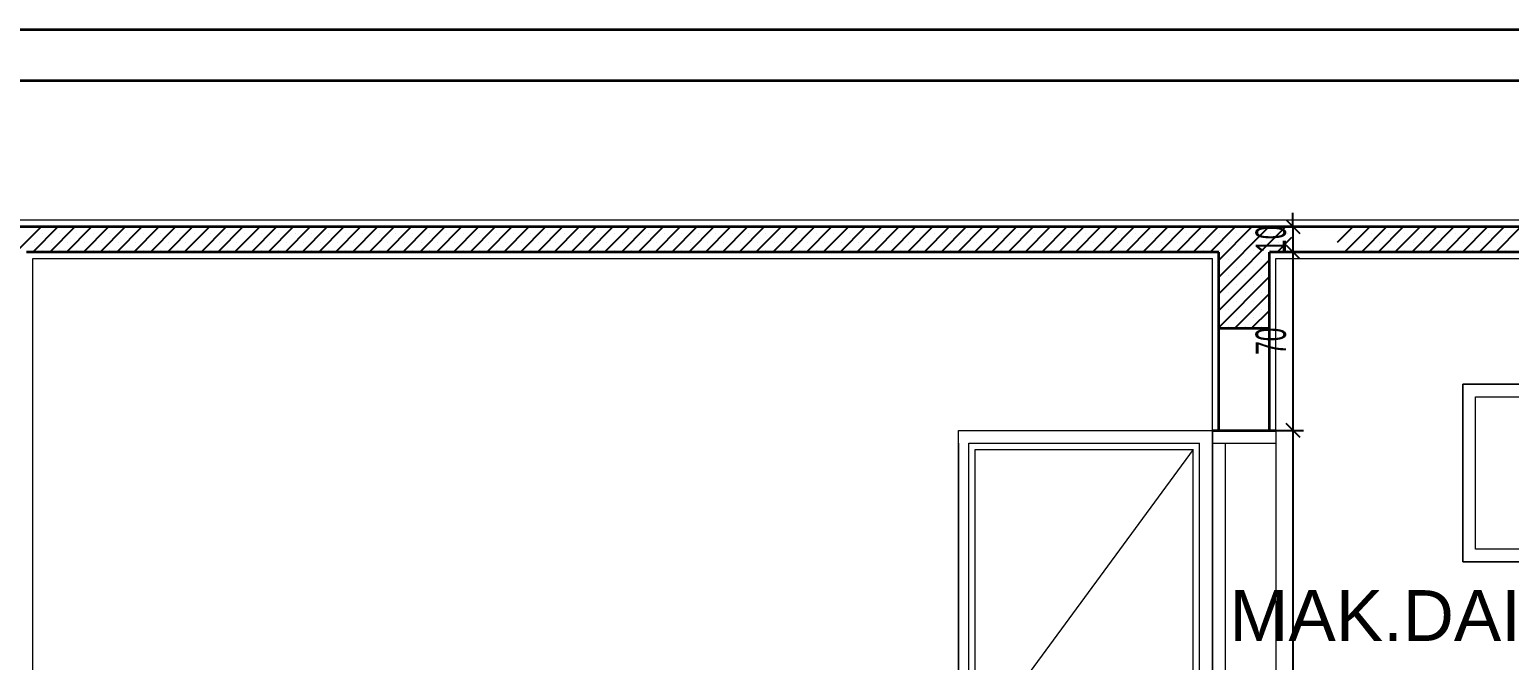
# Model space of a CAD drawing. Header units: inches. Extents: x -7543 to -822, y 102837 to 190349.
# Drawn here: x -828.2448 to -828.1281, y 102837.3898 to 102837.4395 of the extents above; entities that cross this region are included whole.
import ezdxf

# ---------------------------------------------------------------- set-up
doc = ezdxf.new("R2010")
doc.units = ezdxf.units.IN
doc.header["$MEASUREMENT"] = 0
doc.linetypes.add('ACAD_ISO03W100', pattern=[30, 12, -18])
doc.layers.get('0').update_dxf_attribs({"lineweight": 25})
doc.layers.add('DUVAR', color=7, linetype='Continuous', lineweight=35, true_color=0xfc4642)
doc.layers.add('KAPI', color=7, linetype='Continuous', lineweight=18, true_color=0xffb360)
for name, color, linetype, lineweight in [('ICOL', 55, 'Continuous', 25), ('SIVA', 150, 'Continuous', 15), ('TARAMA', 8, 'Continuous', 25), ('YAZI', 7, 'Continuous', 25)]:
    doc.layers.add(name, color=color, linetype=linetype, lineweight=lineweight)
doc.styles.add('OLCU', font='tromand.shx', dxfattribs={"width": 0.6, "height": 12})
doc.styles.add('TURKCE', font='arial.ttf')

# ---------------------------------------------------------------- blocks, each defined once
blk = doc.blocks.new('_Oblique')
at = {"color": 0, "linetype": 'ByBlock', "lineweight": -2}
blk.add_line((-0.5, -0.5), (0.5, 0.5), dxfattribs=at)

msp = doc.modelspace()

# ---------------------------------------------------------------- linework, layer by layer
at = {"layer": 'DUVAR'}
for p, q in [((-837.60507, 102837.43946), (-821.98956, 102837.43946)), ((-837.60107, 102837.43546), (-821.99356, 102837.43546)), ((-828.25502, 102837.42394), (-828.09243, 102837.42394)), ((-828.15102, 102837.42194), (-828.24502, 102837.42194)), ((-828.15102, 102837.42194), (-828.24502, 102837.42194)), ((-828.15102, 102837.40788), (-828.15102, 102837.42194)), ((-828.09743, 102837.42194), (-828.14702, 102837.42194)), ((-828.14702, 102837.40788), (-828.14702, 102837.42194)), ((-828.09743, 102837.42194), (-828.14702, 102837.42194)), ((-828.15102, 102837.41594), (-828.14702, 102837.41594)), ((-828.15152, 102837.40788), (-828.14652, 102837.40788))]:
    msp.add_line(p, q, dxfattribs=at)
at = {"layer": 'ICOL'}
for p, q in [((-828.14517, 102837.42394), (-828.14517, 102837.42502)), ((-828.14517, 102837.42394), (-828.14517, 102837.42194)), ((-828.14517, 102837.42194), (-828.14517, 102837.40788)), ((-828.14517, 102837.42194), (-828.14517, 102837.42086)), ((-828.14517, 102837.40788), (-828.14517, 102837.36388))]:
    msp.add_line(p, q, dxfattribs=at)
at = {"layer": 'ICOL', "color": 53}
for p, q in [((-828.14626, 102837.42394), (-828.14601, 102837.42394)), ((-828.14626, 102837.42194), (-828.14601, 102837.42194)), ((-828.14626, 102837.42194), (-828.14601, 102837.42194)), ((-828.14662, 102837.40788), (-828.14433, 102837.40788)), ((-828.14662, 102837.40788), (-828.14433, 102837.40788))]:
    msp.add_line(p, q, dxfattribs=at)
at = {"layer": 'KAPI'}
for p, q in [((-828.11177, 102837.41154), (-828.13177, 102837.41154)), ((-828.13177, 102837.41154), (-828.13177, 102837.39754)), ((-828.13177, 102837.41154), (-828.11177, 102837.41154)), ((-828.13177, 102837.39754), (-828.13177, 102837.41154)), ((-828.13077, 102837.41054), (-828.11277, 102837.41054)), ((-828.13077, 102837.39854), (-828.13077, 102837.41054)), ((-828.17152, 102837.36388), (-828.17152, 102837.40788)), ((-828.17152, 102837.40788), (-828.15152, 102837.40788)), ((-828.17152, 102837.36388), (-828.17152, 102837.40788)), ((-828.17152, 102837.40688), (-828.17152, 102837.36378)), ((-828.17152, 102837.40688), (-828.17152, 102837.36378)), ((-828.17072, 102837.36388), (-828.17072, 102837.40688)), ((-828.17072, 102837.40688), (-828.15252, 102837.40688)), ((-828.15252, 102837.36388), (-828.15252, 102837.40688)), ((-828.15152, 102837.36388), (-828.15152, 102837.40788)), ((-828.14652, 102837.40788), (-828.15152, 102837.40788)), ((-828.15152, 102837.40788), (-828.15152, 102837.40688)), ((-828.15152, 102837.40688), (-828.15152, 102837.36448)), ((-828.15152, 102837.40688), (-828.14652, 102837.40688)), ((-828.15052, 102837.40688), (-828.15052, 102837.36448)), ((-828.14652, 102837.40788), (-828.14652, 102837.40688)), ((-828.14652, 102837.40688), (-828.14652, 102837.36448)), ((-828.17022, 102837.36388), (-828.17022, 102837.40638)), ((-828.17022, 102837.40638), (-828.15302, 102837.40638)), ((-828.15302, 102837.36388), (-828.15302, 102837.40638)), ((-828.13177, 102837.39754), (-828.11177, 102837.39754)), ((-828.11177, 102837.39754), (-828.13177, 102837.39754)), ((-828.11277, 102837.39854), (-828.13077, 102837.39854))]:
    msp.add_line(p, q, dxfattribs=at)
at = {"layer": 'KAPI', "linetype": 'ACAD_ISO03W100'}
msp.add_line((-828.15302, 102837.40638), (-828.17022, 102837.38301), dxfattribs=at)
at = {"layer": 'SIVA'}
for p, q in [((-828.08593, 102837.42444), (-828.25552, 102837.42444)), ((-828.24452, 102837.36388), (-828.24452, 102837.42144)), ((-828.24452, 102837.42144), (-828.15152, 102837.42144)), ((-828.15152, 102837.40788), (-828.15152, 102837.42144)), ((-828.14652, 102837.40788), (-828.14652, 102837.42144)), ((-828.14652, 102837.42144), (-828.09812, 102837.42144))]:
    msp.add_line(p, q, dxfattribs=at)
at = {"layer": 'TARAMA'}
for p, q in [((-828.24902, 102837.41876), (-828.24383, 102837.42394)), ((-828.24451, 102837.42194), (-828.24251, 102837.42394)), ((-828.24373, 102837.42338), (-828.24373, 102837.42338)), ((-828.24318, 102837.42194), (-828.24118, 102837.42394)), ((-828.24241, 102837.42338), (-828.24241, 102837.42338)), ((-828.24186, 102837.42194), (-828.23986, 102837.42394)), ((-828.24108, 102837.42338), (-828.24108, 102837.42338)), ((-828.24053, 102837.42194), (-828.23853, 102837.42394)), ((-828.23975, 102837.42338), (-828.23975, 102837.42338)), ((-828.2392, 102837.42194), (-828.2372, 102837.42394)), ((-828.23843, 102837.42338), (-828.23843, 102837.42338)), ((-828.23788, 102837.42194), (-828.23588, 102837.42394)), ((-828.2371, 102837.42338), (-828.2371, 102837.42338)), ((-828.23655, 102837.42194), (-828.23455, 102837.42394)), ((-828.23578, 102837.42338), (-828.23578, 102837.42338)), ((-828.23523, 102837.42194), (-828.23323, 102837.42394)), ((-828.23445, 102837.42338), (-828.23445, 102837.42338)), ((-828.2339, 102837.42194), (-828.2319, 102837.42394)), ((-828.23313, 102837.42338), (-828.23313, 102837.42338)), ((-828.23257, 102837.42194), (-828.23057, 102837.42394)), ((-828.2318, 102837.42338), (-828.2318, 102837.42338)), ((-828.23125, 102837.42194), (-828.22925, 102837.42394)), ((-828.23047, 102837.42338), (-828.23047, 102837.42338)), ((-828.22992, 102837.42194), (-828.22792, 102837.42394)), ((-828.22915, 102837.42338), (-828.22915, 102837.42338)), ((-828.2286, 102837.42194), (-828.2266, 102837.42394)), ((-828.22782, 102837.42338), (-828.22782, 102837.42338)), ((-828.22727, 102837.42194), (-828.22527, 102837.42394)), ((-828.2265, 102837.42338), (-828.2265, 102837.42338)), ((-828.22595, 102837.42194), (-828.22395, 102837.42394)), ((-828.22517, 102837.42338), (-828.22517, 102837.42338)), ((-828.22462, 102837.42194), (-828.22262, 102837.42394)), ((-828.22384, 102837.42338), (-828.22384, 102837.42338)), ((-828.22329, 102837.42194), (-828.22129, 102837.42394)), ((-828.22252, 102837.42338), (-828.22252, 102837.42338)), ((-828.22197, 102837.42194), (-828.21997, 102837.42394)), ((-828.22119, 102837.42338), (-828.22119, 102837.42338)), ((-828.22064, 102837.42194), (-828.21864, 102837.42394)), ((-828.21987, 102837.42338), (-828.21987, 102837.42338)), ((-828.21932, 102837.42194), (-828.21732, 102837.42394)), ((-828.21854, 102837.42338), (-828.21854, 102837.42338)), ((-828.21799, 102837.42194), (-828.21599, 102837.42394)), ((-828.21722, 102837.42338), (-828.21722, 102837.42338)), ((-828.21666, 102837.42194), (-828.21466, 102837.42394)), ((-828.21589, 102837.42338), (-828.21589, 102837.42338)), ((-828.21534, 102837.42194), (-828.21334, 102837.42394)), ((-828.21456, 102837.42338), (-828.21456, 102837.42338)), ((-828.21401, 102837.42194), (-828.21201, 102837.42394)), ((-828.21324, 102837.42338), (-828.21324, 102837.42338)), ((-828.21269, 102837.42194), (-828.21069, 102837.42394)), ((-828.21191, 102837.42338), (-828.21191, 102837.42338)), ((-828.21136, 102837.42194), (-828.20936, 102837.42394)), ((-828.21059, 102837.42338), (-828.21059, 102837.42338)), ((-828.21004, 102837.42194), (-828.20804, 102837.42394)), ((-828.20926, 102837.42338), (-828.20926, 102837.42338)), ((-828.20871, 102837.42194), (-828.20671, 102837.42394)), ((-828.20793, 102837.42338), (-828.20793, 102837.42338)), ((-828.20738, 102837.42194), (-828.20538, 102837.42394)), ((-828.20661, 102837.42338), (-828.20661, 102837.42338)), ((-828.20606, 102837.42194), (-828.20406, 102837.42394)), ((-828.20528, 102837.42338), (-828.20528, 102837.42338)), ((-828.20473, 102837.42194), (-828.20273, 102837.42394)), ((-828.20396, 102837.42338), (-828.20396, 102837.42338)), ((-828.20341, 102837.42194), (-828.20141, 102837.42394)), ((-828.20263, 102837.42338), (-828.20263, 102837.42338)), ((-828.20208, 102837.42194), (-828.20008, 102837.42394)), ((-828.20131, 102837.42338), (-828.20131, 102837.42338)), ((-828.20076, 102837.42194), (-828.19876, 102837.42394)), ((-828.19998, 102837.42338), (-828.19998, 102837.42338)), ((-828.19943, 102837.42194), (-828.19743, 102837.42394)), ((-828.19865, 102837.42338), (-828.19865, 102837.42338)), ((-828.1981, 102837.42194), (-828.1961, 102837.42394)), ((-828.19733, 102837.42338), (-828.19733, 102837.42338)), ((-828.19678, 102837.42194), (-828.19478, 102837.42394)), ((-828.196, 102837.42338), (-828.196, 102837.42338)), ((-828.19545, 102837.42194), (-828.19345, 102837.42394)), ((-828.19468, 102837.42338), (-828.19468, 102837.42338)), ((-828.19413, 102837.42194), (-828.19213, 102837.42394)), ((-828.19335, 102837.42338), (-828.19335, 102837.42338)), ((-828.1928, 102837.42194), (-828.1908, 102837.42394)), ((-828.19203, 102837.42338), (-828.19203, 102837.42338)), ((-828.19147, 102837.42194), (-828.18947, 102837.42394)), ((-828.1907, 102837.42338), (-828.1907, 102837.42338)), ((-828.19015, 102837.42194), (-828.18815, 102837.42394)), ((-828.18937, 102837.42338), (-828.18937, 102837.42338)), ((-828.18882, 102837.42194), (-828.18682, 102837.42394)), ((-828.18805, 102837.42338), (-828.18805, 102837.42338)), ((-828.1875, 102837.42194), (-828.1855, 102837.42394)), ((-828.18672, 102837.42338), (-828.18672, 102837.42338)), ((-828.18617, 102837.42194), (-828.18417, 102837.42394)), ((-828.1854, 102837.42338), (-828.1854, 102837.42338)), ((-828.18485, 102837.42194), (-828.18285, 102837.42394)), ((-828.18407, 102837.42338), (-828.18407, 102837.42338)), ((-828.18352, 102837.42194), (-828.18152, 102837.42394)), ((-828.18274, 102837.42338), (-828.18274, 102837.42338)), ((-828.18219, 102837.42194), (-828.18019, 102837.42394)), ((-828.18142, 102837.42338), (-828.18142, 102837.42338)), ((-828.18087, 102837.42194), (-828.17887, 102837.42394)), ((-828.18009, 102837.42338), (-828.18009, 102837.42338)), ((-828.17954, 102837.42194), (-828.17754, 102837.42394)), ((-828.17877, 102837.42338), (-828.17877, 102837.42338)), ((-828.17822, 102837.42194), (-828.17622, 102837.42394)), ((-828.17744, 102837.42338), (-828.17744, 102837.42338)), ((-828.17689, 102837.42194), (-828.17489, 102837.42394)), ((-828.17612, 102837.42338), (-828.17612, 102837.42338)), ((-828.17556, 102837.42194), (-828.17356, 102837.42394)), ((-828.17479, 102837.42338), (-828.17479, 102837.42338)), ((-828.17424, 102837.42194), (-828.17224, 102837.42394)), ((-828.17346, 102837.42338), (-828.17346, 102837.42338)), ((-828.17291, 102837.42194), (-828.17091, 102837.42394)), ((-828.17214, 102837.42338), (-828.17214, 102837.42338)), ((-828.17159, 102837.42194), (-828.16959, 102837.42394)), ((-828.17081, 102837.42338), (-828.17081, 102837.42338)), ((-828.17026, 102837.42194), (-828.16826, 102837.42394)), ((-828.16949, 102837.42338), (-828.16949, 102837.42338)), ((-828.16894, 102837.42194), (-828.16694, 102837.42394)), ((-828.16816, 102837.42338), (-828.16816, 102837.42338)), ((-828.16761, 102837.42194), (-828.16561, 102837.42394)), ((-828.16683, 102837.42338), (-828.16683, 102837.42338)), ((-828.16628, 102837.42194), (-828.16428, 102837.42394)), ((-828.16551, 102837.42338), (-828.16551, 102837.42338)), ((-828.16496, 102837.42194), (-828.16296, 102837.42394)), ((-828.16418, 102837.42338), (-828.16418, 102837.42338)), ((-828.16363, 102837.42194), (-828.16163, 102837.42394)), ((-828.16286, 102837.42338), (-828.16286, 102837.42338)), ((-828.16231, 102837.42194), (-828.16031, 102837.42394)), ((-828.16153, 102837.42338), (-828.16153, 102837.42338)), ((-828.16098, 102837.42194), (-828.15898, 102837.42394)), ((-828.16021, 102837.42338), (-828.16021, 102837.42338)), ((-828.15965, 102837.42194), (-828.15765, 102837.42394)), ((-828.15888, 102837.42338), (-828.15888, 102837.42338)), ((-828.15833, 102837.42194), (-828.15633, 102837.42394)), ((-828.15755, 102837.42338), (-828.15755, 102837.42338)), ((-828.157, 102837.42194), (-828.155, 102837.42394)), ((-828.15623, 102837.42338), (-828.15623, 102837.42338)), ((-828.15568, 102837.42194), (-828.15368, 102837.42394)), ((-828.1549, 102837.42338), (-828.1549, 102837.42338)), ((-828.15435, 102837.42194), (-828.15235, 102837.42394)), ((-828.15358, 102837.42338), (-828.15358, 102837.42338)), ((-828.15303, 102837.42194), (-828.15103, 102837.42394)), ((-828.15225, 102837.42338), (-828.15225, 102837.42338)), ((-828.1517, 102837.42194), (-828.1497, 102837.42394)), ((-828.15102, 102837.4213), (-828.14837, 102837.42394)), ((-828.15102, 102837.41997), (-828.14705, 102837.42394)), ((-828.15102, 102837.41865), (-828.14572, 102837.42394)), ((-828.15092, 102837.42338), (-828.15092, 102837.42338)), ((-828.1496, 102837.42338), (-828.1496, 102837.42338)), ((-828.14827, 102837.42338), (-828.14827, 102837.42338)), ((-828.14695, 102837.42338), (-828.14695, 102837.42338)), ((-828.14562, 102837.42338), (-828.14562, 102837.42338)), ((-828.14164, 102837.42272), (-828.14042, 102837.42394)), ((-828.14109, 102837.42194), (-828.13909, 102837.42394)), ((-828.14032, 102837.42338), (-828.14032, 102837.42338)), ((-828.13977, 102837.42194), (-828.13777, 102837.42394)), ((-828.13899, 102837.42338), (-828.13899, 102837.42338)), ((-828.13844, 102837.42194), (-828.13644, 102837.42394)), ((-828.13767, 102837.42338), (-828.13767, 102837.42338)), ((-828.13712, 102837.42194), (-828.13512, 102837.42394)), ((-828.13634, 102837.42338), (-828.13634, 102837.42338)), ((-828.13579, 102837.42194), (-828.13379, 102837.42394)), ((-828.13501, 102837.42338), (-828.13501, 102837.42338)), ((-828.13446, 102837.42194), (-828.13246, 102837.42394)), ((-828.13369, 102837.42338), (-828.13369, 102837.42338)), ((-828.13314, 102837.42194), (-828.13114, 102837.42394)), ((-828.13236, 102837.42338), (-828.13236, 102837.42338)), ((-828.13181, 102837.42194), (-828.12981, 102837.42394)), ((-828.13104, 102837.42338), (-828.13104, 102837.42338)), ((-828.13049, 102837.42194), (-828.12849, 102837.42394)), ((-828.12971, 102837.42338), (-828.12971, 102837.42338)), ((-828.12916, 102837.42194), (-828.12716, 102837.42394)), ((-828.12839, 102837.42338), (-828.12839, 102837.42338)), ((-828.2444, 102837.42272), (-828.2444, 102837.42272)), ((-828.24373, 102837.42205), (-828.24373, 102837.42205)), ((-828.24307, 102837.42272), (-828.24307, 102837.42272)), ((-828.24241, 102837.42205), (-828.24241, 102837.42205)), ((-828.24174, 102837.42272), (-828.24174, 102837.42272)), ((-828.24108, 102837.42205), (-828.24108, 102837.42205)), ((-828.24042, 102837.42272), (-828.24042, 102837.42272)), ((-828.23975, 102837.42205), (-828.23975, 102837.42205)), ((-828.23909, 102837.42272), (-828.23909, 102837.42272)), ((-828.23843, 102837.42205), (-828.23843, 102837.42205)), ((-828.23777, 102837.42272), (-828.23777, 102837.42272)), ((-828.2371, 102837.42205), (-828.2371, 102837.42205)), ((-828.23644, 102837.42272), (-828.23644, 102837.42272)), ((-828.23578, 102837.42205), (-828.23578, 102837.42205)), ((-828.23511, 102837.42272), (-828.23511, 102837.42272)), ((-828.23445, 102837.42205), (-828.23445, 102837.42205)), ((-828.23379, 102837.42272), (-828.23379, 102837.42272)), ((-828.23313, 102837.42205), (-828.23313, 102837.42205)), ((-828.23246, 102837.42272), (-828.23246, 102837.42272)), ((-828.2318, 102837.42205), (-828.2318, 102837.42205)), ((-828.23114, 102837.42272), (-828.23114, 102837.42272)), ((-828.23047, 102837.42205), (-828.23047, 102837.42205)), ((-828.22981, 102837.42272), (-828.22981, 102837.42272)), ((-828.22915, 102837.42205), (-828.22915, 102837.42205)), ((-828.22849, 102837.42272), (-828.22849, 102837.42272)), ((-828.22782, 102837.42205), (-828.22782, 102837.42205)), ((-828.22716, 102837.42272), (-828.22716, 102837.42272)), ((-828.2265, 102837.42205), (-828.2265, 102837.42205)), ((-828.22583, 102837.42272), (-828.22583, 102837.42272)), ((-828.22517, 102837.42205), (-828.22517, 102837.42205)), ((-828.22451, 102837.42272), (-828.22451, 102837.42272)), ((-828.22384, 102837.42205), (-828.22384, 102837.42205)), ((-828.22318, 102837.42272), (-828.22318, 102837.42272)), ((-828.22252, 102837.42205), (-828.22252, 102837.42205)), ((-828.22186, 102837.42272), (-828.22186, 102837.42272)), ((-828.22119, 102837.42205), (-828.22119, 102837.42205)), ((-828.22053, 102837.42272), (-828.22053, 102837.42272)), ((-828.21987, 102837.42205), (-828.21987, 102837.42205)), ((-828.2192, 102837.42272), (-828.2192, 102837.42272)), ((-828.21854, 102837.42205), (-828.21854, 102837.42205)), ((-828.21788, 102837.42272), (-828.21788, 102837.42272)), ((-828.21722, 102837.42205), (-828.21722, 102837.42205)), ((-828.21655, 102837.42272), (-828.21655, 102837.42272)), ((-828.21589, 102837.42205), (-828.21589, 102837.42205)), ((-828.21523, 102837.42272), (-828.21523, 102837.42272)), ((-828.21456, 102837.42205), (-828.21456, 102837.42205)), ((-828.2139, 102837.42272), (-828.2139, 102837.42272)), ((-828.21324, 102837.42205), (-828.21324, 102837.42205)), ((-828.21258, 102837.42272), (-828.21258, 102837.42272)), ((-828.21191, 102837.42205), (-828.21191, 102837.42205)), ((-828.21125, 102837.42272), (-828.21125, 102837.42272)), ((-828.21059, 102837.42205), (-828.21059, 102837.42205)), ((-828.20992, 102837.42272), (-828.20992, 102837.42272)), ((-828.20926, 102837.42205), (-828.20926, 102837.42205)), ((-828.2086, 102837.42272), (-828.2086, 102837.42272)), ((-828.20793, 102837.42205), (-828.20793, 102837.42205)), ((-828.20727, 102837.42272), (-828.20727, 102837.42272)), ((-828.20661, 102837.42205), (-828.20661, 102837.42205)), ((-828.20595, 102837.42272), (-828.20595, 102837.42272)), ((-828.20528, 102837.42205), (-828.20528, 102837.42205)), ((-828.20462, 102837.42272), (-828.20462, 102837.42272)), ((-828.20396, 102837.42205), (-828.20396, 102837.42205)), ((-828.20329, 102837.42272), (-828.20329, 102837.42272)), ((-828.20263, 102837.42205), (-828.20263, 102837.42205)), ((-828.20197, 102837.42272), (-828.20197, 102837.42272)), ((-828.20131, 102837.42205), (-828.20131, 102837.42205)), ((-828.20064, 102837.42272), (-828.20064, 102837.42272)), ((-828.19998, 102837.42205), (-828.19998, 102837.42205)), ((-828.19932, 102837.42272), (-828.19932, 102837.42272)), ((-828.19865, 102837.42205), (-828.19865, 102837.42205)), ((-828.19799, 102837.42272), (-828.19799, 102837.42272)), ((-828.19733, 102837.42205), (-828.19733, 102837.42205)), ((-828.19667, 102837.42272), (-828.19667, 102837.42272)), ((-828.196, 102837.42205), (-828.196, 102837.42205)), ((-828.19534, 102837.42272), (-828.19534, 102837.42272)), ((-828.19468, 102837.42205), (-828.19468, 102837.42205)), ((-828.19401, 102837.42272), (-828.19401, 102837.42272)), ((-828.19335, 102837.42205), (-828.19335, 102837.42205)), ((-828.19269, 102837.42272), (-828.19269, 102837.42272)), ((-828.19203, 102837.42205), (-828.19203, 102837.42205)), ((-828.19136, 102837.42272), (-828.19136, 102837.42272)), ((-828.1907, 102837.42205), (-828.1907, 102837.42205)), ((-828.19004, 102837.42272), (-828.19004, 102837.42272)), ((-828.18937, 102837.42205), (-828.18937, 102837.42205)), ((-828.18871, 102837.42272), (-828.18871, 102837.42272)), ((-828.18805, 102837.42205), (-828.18805, 102837.42205)), ((-828.18738, 102837.42272), (-828.18738, 102837.42272)), ((-828.18672, 102837.42205), (-828.18672, 102837.42205)), ((-828.18606, 102837.42272), (-828.18606, 102837.42272)), ((-828.1854, 102837.42205), (-828.1854, 102837.42205)), ((-828.18473, 102837.42272), (-828.18473, 102837.42272)), ((-828.18407, 102837.42205), (-828.18407, 102837.42205)), ((-828.18341, 102837.42272), (-828.18341, 102837.42272)), ((-828.18274, 102837.42205), (-828.18274, 102837.42205)), ((-828.18208, 102837.42272), (-828.18208, 102837.42272)), ((-828.18142, 102837.42205), (-828.18142, 102837.42205)), ((-828.18076, 102837.42272), (-828.18076, 102837.42272)), ((-828.18009, 102837.42205), (-828.18009, 102837.42205)), ((-828.17943, 102837.42272), (-828.17943, 102837.42272)), ((-828.17877, 102837.42205), (-828.17877, 102837.42205)), ((-828.1781, 102837.42272), (-828.1781, 102837.42272)), ((-828.17744, 102837.42205), (-828.17744, 102837.42205)), ((-828.17678, 102837.42272), (-828.17678, 102837.42272)), ((-828.17612, 102837.42205), (-828.17612, 102837.42205)), ((-828.17545, 102837.42272), (-828.17545, 102837.42272)), ((-828.17479, 102837.42205), (-828.17479, 102837.42205)), ((-828.17413, 102837.42272), (-828.17413, 102837.42272)), ((-828.17346, 102837.42205), (-828.17346, 102837.42205)), ((-828.1728, 102837.42272), (-828.1728, 102837.42272)), ((-828.17214, 102837.42205), (-828.17214, 102837.42205)), ((-828.17147, 102837.42272), (-828.17147, 102837.42272)), ((-828.17081, 102837.42205), (-828.17081, 102837.42205)), ((-828.17015, 102837.42272), (-828.17015, 102837.42272)), ((-828.16949, 102837.42205), (-828.16949, 102837.42205)), ((-828.16882, 102837.42272), (-828.16882, 102837.42272)), ((-828.16816, 102837.42205), (-828.16816, 102837.42205)), ((-828.1675, 102837.42272), (-828.1675, 102837.42272)), ((-828.16683, 102837.42205), (-828.16683, 102837.42205)), ((-828.16617, 102837.42272), (-828.16617, 102837.42272)), ((-828.16551, 102837.42205), (-828.16551, 102837.42205)), ((-828.16485, 102837.42272), (-828.16485, 102837.42272)), ((-828.16418, 102837.42205), (-828.16418, 102837.42205)), ((-828.16352, 102837.42272), (-828.16352, 102837.42272)), ((-828.16286, 102837.42205), (-828.16286, 102837.42205)), ((-828.16219, 102837.42272), (-828.16219, 102837.42272)), ((-828.16153, 102837.42205), (-828.16153, 102837.42205)), ((-828.16087, 102837.42272), (-828.16087, 102837.42272)), ((-828.16021, 102837.42205), (-828.16021, 102837.42205)), ((-828.15954, 102837.42272), (-828.15954, 102837.42272)), ((-828.15888, 102837.42205), (-828.15888, 102837.42205)), ((-828.15822, 102837.42272), (-828.15822, 102837.42272)), ((-828.15755, 102837.42205), (-828.15755, 102837.42205)), ((-828.15689, 102837.42272), (-828.15689, 102837.42272)), ((-828.15623, 102837.42205), (-828.15623, 102837.42205)), ((-828.15556, 102837.42272), (-828.15556, 102837.42272)), ((-828.1549, 102837.42205), (-828.1549, 102837.42205)), ((-828.15424, 102837.42272), (-828.15424, 102837.42272)), ((-828.15358, 102837.42205), (-828.15358, 102837.42205)), ((-828.15291, 102837.42272), (-828.15291, 102837.42272)), ((-828.15225, 102837.42205), (-828.15225, 102837.42205)), ((-828.15159, 102837.42272), (-828.15159, 102837.42272)), ((-828.15092, 102837.42205), (-828.15092, 102837.42205)), ((-828.15026, 102837.42272), (-828.15026, 102837.42272)), ((-828.1496, 102837.42205), (-828.1496, 102837.42205)), ((-828.14894, 102837.42272), (-828.14894, 102837.42272)), ((-828.14827, 102837.42205), (-828.14827, 102837.42205)), ((-828.14761, 102837.42272), (-828.14761, 102837.42272)), ((-828.14695, 102837.42205), (-828.14695, 102837.42205)), ((-828.1464, 102837.42194), (-828.14524, 102837.4231)), ((-828.14628, 102837.42272), (-828.14628, 102837.42272)), ((-828.14562, 102837.42205), (-828.14562, 102837.42205)), ((-828.14098, 102837.42272), (-828.14098, 102837.42272)), ((-828.14032, 102837.42205), (-828.14032, 102837.42205)), ((-828.13965, 102837.42272), (-828.13965, 102837.42272)), ((-828.13899, 102837.42205), (-828.13899, 102837.42205)), ((-828.13833, 102837.42272), (-828.13833, 102837.42272)), ((-828.13767, 102837.42205), (-828.13767, 102837.42205)), ((-828.137, 102837.42272), (-828.137, 102837.42272)), ((-828.13634, 102837.42205), (-828.13634, 102837.42205)), ((-828.13568, 102837.42272), (-828.13568, 102837.42272)), ((-828.13501, 102837.42205), (-828.13501, 102837.42205)), ((-828.13435, 102837.42272), (-828.13435, 102837.42272)), ((-828.13369, 102837.42205), (-828.13369, 102837.42205)), ((-828.13303, 102837.42272), (-828.13303, 102837.42272)), ((-828.13236, 102837.42205), (-828.13236, 102837.42205)), ((-828.1317, 102837.42272), (-828.1317, 102837.42272)), ((-828.13104, 102837.42205), (-828.13104, 102837.42205)), ((-828.13037, 102837.42272), (-828.13037, 102837.42272)), ((-828.12971, 102837.42205), (-828.12971, 102837.42205)), ((-828.12905, 102837.42272), (-828.12905, 102837.42272)), ((-828.12839, 102837.42205), (-828.12839, 102837.42205)), ((-828.15102, 102837.41732), (-828.14702, 102837.42132)), ((-828.15026, 102837.42139), (-828.15026, 102837.42139)), ((-828.14894, 102837.42139), (-828.14894, 102837.42139)), ((-828.14761, 102837.42139), (-828.14761, 102837.42139)), ((-828.15102, 102837.416), (-828.14702, 102837.42)), ((-828.15092, 102837.42073), (-828.15092, 102837.42073)), ((-828.15026, 102837.42007), (-828.15026, 102837.42007)), ((-828.1496, 102837.42073), (-828.1496, 102837.42073)), ((-828.14894, 102837.42007), (-828.14894, 102837.42007)), ((-828.14827, 102837.42073), (-828.14827, 102837.42073)), ((-828.14761, 102837.42007), (-828.14761, 102837.42007)), ((-828.15092, 102837.4194), (-828.15092, 102837.4194)), ((-828.15026, 102837.41874), (-828.15026, 102837.41874)), ((-828.14974, 102837.41594), (-828.14702, 102837.41867)), ((-828.1496, 102837.4194), (-828.1496, 102837.4194)), ((-828.14894, 102837.41874), (-828.14894, 102837.41874)), ((-828.14827, 102837.4194), (-828.14827, 102837.4194)), ((-828.14761, 102837.41874), (-828.14761, 102837.41874)), ((-828.15092, 102837.41808), (-828.15092, 102837.41808)), ((-828.15026, 102837.41741), (-828.15026, 102837.41741)), ((-828.1496, 102837.41808), (-828.1496, 102837.41808)), ((-828.14894, 102837.41741), (-828.14894, 102837.41741)), ((-828.14842, 102837.41594), (-828.14702, 102837.41734)), ((-828.14827, 102837.41808), (-828.14827, 102837.41808)), ((-828.14761, 102837.41741), (-828.14761, 102837.41741)), ((-828.15092, 102837.41675), (-828.15092, 102837.41675)), ((-828.1496, 102837.41675), (-828.1496, 102837.41675)), ((-828.14827, 102837.41675), (-828.14827, 102837.41675)), ((-828.15026, 102837.41609), (-828.15026, 102837.41609)), ((-828.14894, 102837.41609), (-828.14894, 102837.41609)), ((-828.14761, 102837.41609), (-828.14761, 102837.41609)), ((-828.14709, 102837.41594), (-828.14702, 102837.41602))]:
    msp.add_line(p, q, dxfattribs=at)

# ---------------------------------------------------------------- block references
at = {"layer": 'ICOL', "xscale": 0.001080000001820736, "yscale": 0.001080000001820736, "zscale": 0.001080000001820736}
for p, rotation in [((-828.14517, 102837.42394), 270), ((-828.14517, 102837.42194), 90), ((-828.14517, 102837.42194), 90), ((-828.14517, 102837.40788), 90), ((-828.14517, 102837.40788), 270)]:
    msp.add_blockref('_Oblique', p, dxfattribs=dict(at, rotation=rotation))

# ---------------------------------------------------------------- texts
at = {"layer": 'ICOL', "char_height": 0.0024, "attachment_point": 5, "rotation": 90, "style": 'OLCU'}
for s, insert in [('\\A1;10', (-828.1469, 102837.42294)), ('\\A1;70', (-828.1469, 102837.41491))]:
    msp.add_mtext(s, dxfattribs=dict(at, insert=insert))
at = {"layer": 'YAZI', "style": 'TURKCE'}
msp.add_text('MAK.DAIRESI', height=0.004, dxfattribs=at).set_placement((-828.15017, 102837.3913))

doc.saveas('drawing.dxf')
